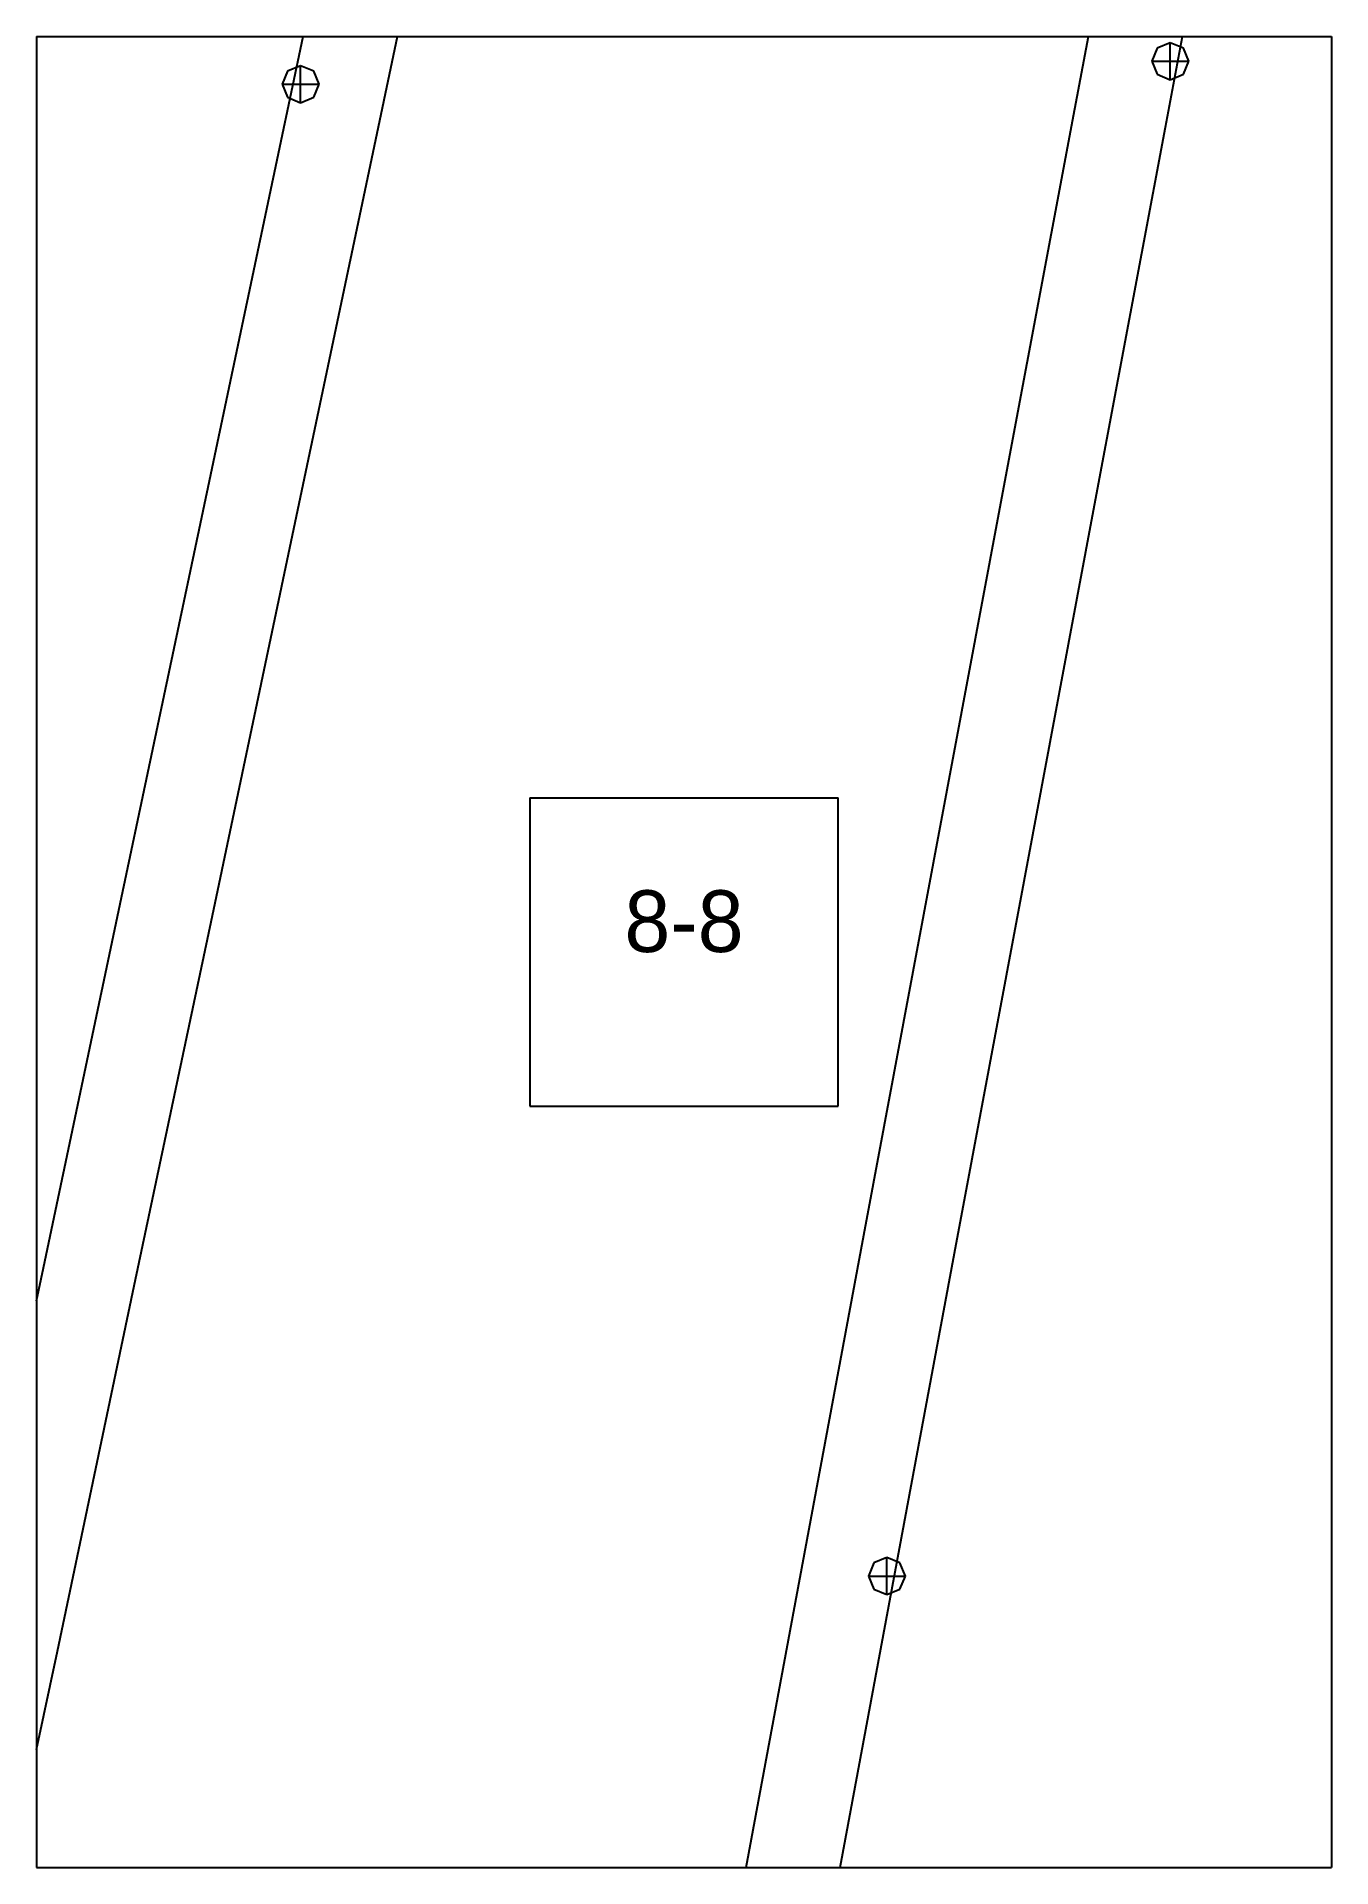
# Paper-space layout 'Plan 8-8' of a CAD drawing. Header units: metres, sheet in millimetres. Extents: x 0 to 210, y 0 to 297.
# The model-space entities are those that its viewports show. They can reach past a viewport. Long polylines and large blocks are cut down to what shows.
import ezdxf
from ezdxf.enums import TextEntityAlignment as Align

# ---------------------------------------------------------------- set-up
doc = ezdxf.new("R2010")
doc.units = ezdxf.units.M
for name, color, linetype in [('default', 7, 'Continuous'), ('TEXTLAYER', 7, 'Continuous'), ('VIEWPORTS', 7, 'Continuous')]:
    doc.layers.add(name, color=color, linetype=linetype)

msp = doc.modelspace()

# ---------------------------------------------------------------- linework, layer by layer
at = {"color": 9}
for p, q in [((1470, -1782), (1470, -2079)), ((1470, -1782), (1470, -2079)), ((1680, -1782), (1680, -2079)), ((1680, -1782), (1680, -2079)), ((1260, -2079), (1470, -2079)), ((1260, -2079), (1470, -2079)), ((1470, -2079), (1680, -2079)), ((1470, -2079), (1470, -2376)), ((1470, -2079), (1680, -2079)), ((1470, -2079), (1470, -2376)), ((1680, -2079), (1890, -2079)), ((1680, -2079), (1680, -2376)), ((1680, -2079), (1890, -2079)), ((1680, -2079), (1680, -2376)), ((1550, -2202.5), (1600, -2202.5)), ((1550, -2202.5), (1550, -2252.5)), ((1600, -2252.5), (1600, -2202.5)), ((1550, -2252.5), (1600, -2252.5)), ((1260, -2376), (1470, -2376)), ((1260, -2376), (1470, -2376)), ((1470, -2376), (1680, -2376)), ((1470, -2376), (1470, -2673)), ((1470, -2376), (1680, -2376)), ((1470, -2376), (1470, -2673)), ((1680, -2376), (1890, -2376)), ((1680, -2376), (1680, -2673)), ((1680, -2376), (1890, -2376)), ((1680, -2376), (1680, -2673))]:
    msp.add_line(p, q, dxfattribs=at)
at = {"layer": 'default', "color": 7, "linetype": 'Continuous'}
for p, q in [((1638.38, -2090.73), (1649.95, -2029.21)), ((1653.09, -2093.68), (1664.65, -2032.16)), ((1509.44, -2096.91), (1522.35, -2035.66)), ((1524.16, -2099.81), (1537.06, -2038.56)), ((1651.75, -2080.87), (1650.87, -2082.99)), ((1653.87, -2079.99), (1651.75, -2080.87)), ((1656, -2080.87), (1653.87, -2079.99)), ((1653.87, -2085.99), (1653.87, -2079.99)), ((1656.87, -2082.99), (1656, -2080.87)), ((1510.69, -2084.6), (1509.82, -2086.72)), ((1512.82, -2083.72), (1510.69, -2084.6)), ((1514.94, -2084.6), (1512.82, -2083.72)), ((1512.82, -2089.72), (1512.82, -2083.72)), ((1515.82, -2086.72), (1514.94, -2084.6)), ((1650.87, -2082.99), (1651.75, -2085.11)), ((1650.87, -2082.99), (1656.87, -2082.99)), ((1656, -2085.11), (1656.87, -2082.99)), ((1509.82, -2086.72), (1510.69, -2088.84)), ((1509.82, -2086.72), (1515.82, -2086.72)), ((1514.94, -2088.84), (1515.82, -2086.72)), ((1651.75, -2085.11), (1653.87, -2085.99)), ((1653.87, -2085.99), (1656, -2085.11)), ((1510.69, -2088.84), (1512.82, -2089.72)), ((1512.82, -2089.72), (1514.94, -2088.84)), ((1626.87, -2152.08), (1638.38, -2090.73)), ((1641.58, -2155.02), (1653.09, -2093.68)), ((1496.57, -2157.98), (1509.44, -2096.91)), ((1511.29, -2160.88), (1524.16, -2099.81)), ((1615.46, -2213.05), (1626.87, -2152.08)), ((1630.17, -2215.99), (1641.58, -2155.02)), ((1483.78, -2218.66), (1496.57, -2157.98)), ((1498.5, -2221.57), (1511.29, -2160.88)), ((1604.18, -2273.42), (1615.46, -2213.05)), ((1618.89, -2276.35), (1630.17, -2215.99)), ((1471.12, -2278.75), (1483.78, -2218.66)), ((1485.84, -2281.65), (1498.5, -2221.57)), ((1593.08, -2332.95), (1604.18, -2273.42)), ((1607.79, -2335.88), (1618.89, -2276.35)), ((1458.64, -2338), (1471.12, -2278.75)), ((1473.36, -2340.91), (1485.84, -2281.65)), ((1605.78, -2326.61), (1604.9, -2328.73)), ((1607.9, -2325.73), (1605.78, -2326.61)), ((1610.02, -2326.61), (1607.9, -2325.73)), ((1607.9, -2331.73), (1607.9, -2325.73)), ((1610.9, -2328.73), (1610.02, -2326.61)), ((1604.9, -2328.73), (1605.78, -2330.85)), ((1604.9, -2328.73), (1610.9, -2328.73)), ((1605.78, -2330.85), (1607.9, -2331.73)), ((1607.9, -2331.73), (1610.02, -2330.85)), ((1610.02, -2330.85), (1610.9, -2328.73)), ((1582.2, -2391.4), (1593.08, -2332.95)), ((1596.91, -2394.33), (1607.79, -2335.88)), ((1461.11, -2399.08), (1473.36, -2340.91))]:
    msp.add_line(p, q, dxfattribs=at)

# ---------------------------------------------------------------- texts
at = {"layer": 'TEXTLAYER', "color": 1}
msp.add_text('8-8', height=10, dxfattribs=at).set_placement((1575, -2227.5), align=Align.CENTER)

psp = doc.layouts.new('Plan 8-8')

# ---------------------------------------------------------------- viewports
at = {"layer": 'VIEWPORTS'}
psp.add_viewport(center=(105, 148.5), size=(210, 297), view_center_point=(1575, -2227.5), view_height=297, dxfattribs=at)

doc.saveas('drawing.dxf')
